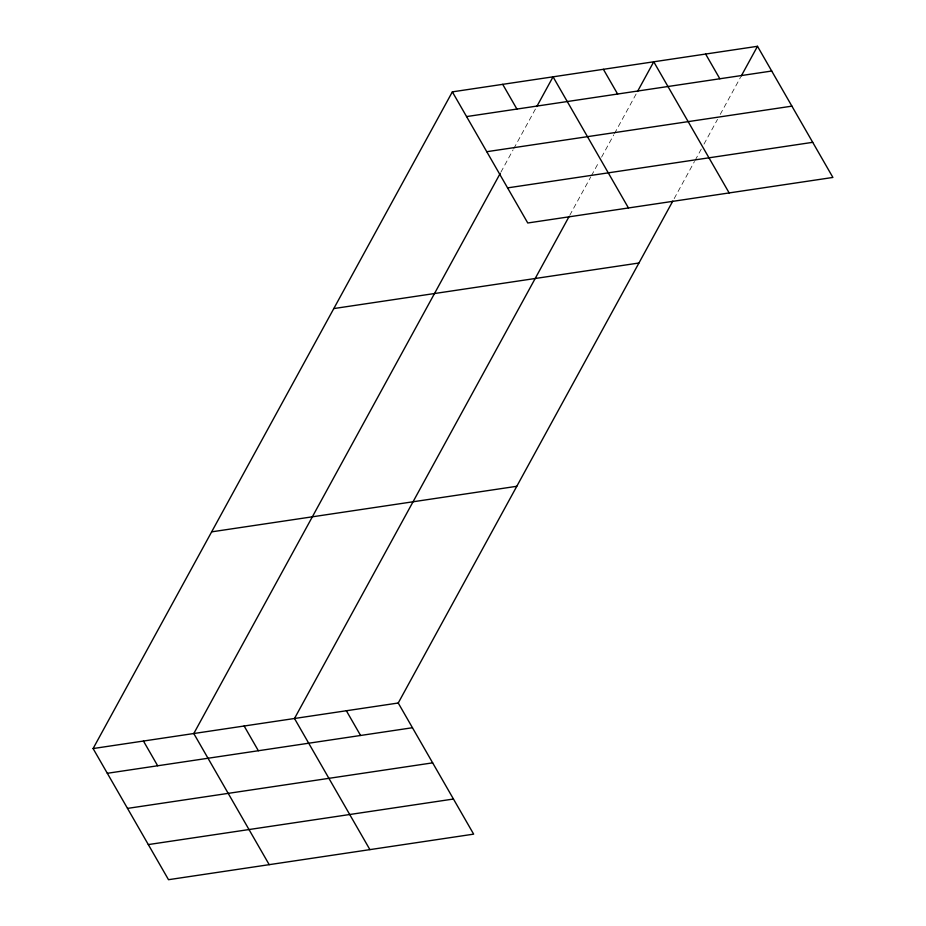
<?xml version="1.0" encoding="UTF-8"?>
<svg xmlns="http://www.w3.org/2000/svg" width="926" height="926" viewBox="0 0 926 926"><rect width="100%" height="100%" fill="white"/><g stroke="black" fill="none" stroke-linecap="round" stroke-linejoin="round"><path stroke-width="0.69" stroke-dasharray="4.63 3.47" d="M500.885 172.178L513.085 149.885M513.756 148.646L536.108 107.786M569.745 215.341L590.742 176.959M591.425 175.72L598.867 162.096M601.587 157.142L613.776 134.849M614.459 133.61L636.81 92.75M674.174 198.615L694.488 161.471M695.171 160.233L701.271 149.086M703.98 144.132L717.523 119.361M720.231 114.407L740.557 77.263"/><path stroke-width="1.39" d="M672.808 201.092L398.238 703.008L473.649 834.141L168.509 879.7L93.098 748.555L452.351 91.859L757.491 46.3L832.902 177.445L527.762 222.992L452.351 91.859M500.214 173.417L193.789 733.531L269.2 864.664M536.791 106.548L553.053 76.823L628.453 207.968M569.062 216.58L294.491 718.495L369.902 849.628M637.493 91.512L653.744 61.787L729.156 192.932M741.24 76.025L757.491 46.3M466.565 116.583L771.717 71.024M486.763 151.702L791.904 106.143M507.564 187.885L812.715 142.326M333.8 308.566L638.94 263.007M211.649 531.848L516.789 486.289M93.098 748.555L398.238 703.008M107.312 773.291L412.452 727.732M127.51 808.398L432.65 762.85M148.31 844.581L453.451 799.022M705.624 54.044L719.838 78.768M603.393 69.311L617.619 94.035M502.702 84.335L516.916 109.071M346.359 710.751L360.584 735.476M244.14 726.007L258.354 750.731M143.449 741.043L157.663 765.767"/></g></svg>
